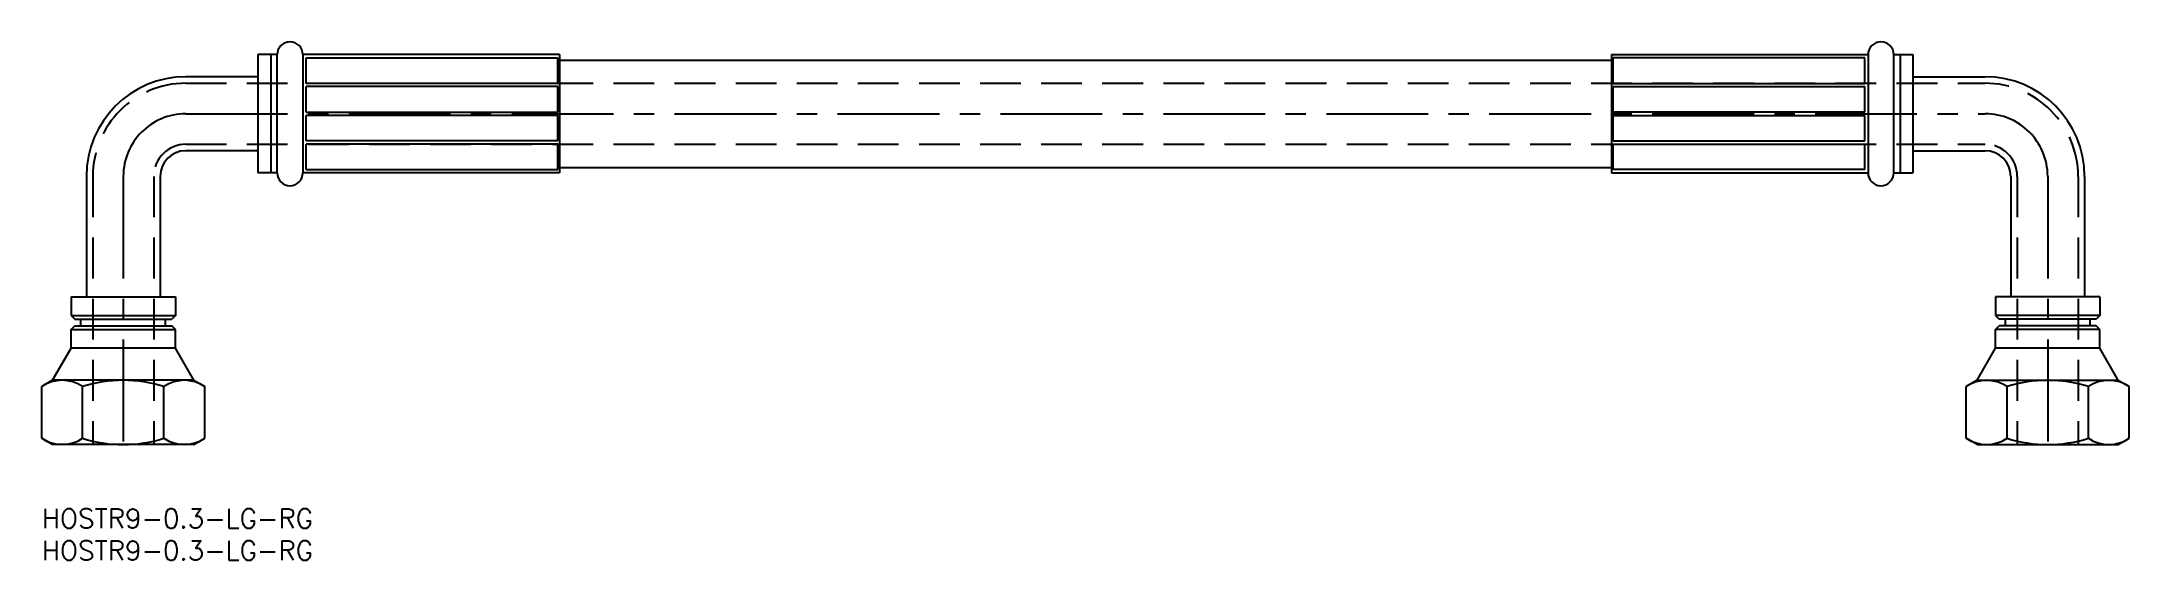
# Model space of a CAD drawing. Extents: x 0 to 325, y -8 to 73.
import ezdxf

# ---------------------------------------------------------------- set-up
doc = ezdxf.new("R2010")
doc.units = 0
doc.header["$LTSCALE"] = 0.5
doc.linetypes.add('CENTER', pattern=[50.8, 31.75, -6.35, 6.35, -6.35])
doc.linetypes.add('DASHED', pattern=[19.05, 12.7, -6.35])
for name, color, linetype in [('MSM_CENTER', 1, 'CENTER'), ('MSM_CONTINUOUS', 7, 'CONTINUOUS'), ('MSM_DASHED', 4, 'DASHED'), ('MSM_PART_NUMBER', 7, 'CONTINUOUS')]:
    doc.layers.add(name, color=color, linetype=linetype)
doc.styles.get("Standard").update_dxf_attribs({"font": 'txt.shx', "height": 3, "bigfont": 'bigfont.shx'})

# ---------------------------------------------------------------- blocks, each defined once
blk = doc.blocks.new('*U3')
at = {"layer": 'MSM_PART_NUMBER'}
blk.add_text('HOSTR9-0.3-LG-RG', height=3, dxfattribs=at).set_placement((0, -3))
blk = doc.blocks.new('*U4')
at = {"layer": 'MSM_PART_NUMBER'}
blk.add_text('HOSTR9-0.3-LG-RG', height=3, dxfattribs=at).set_placement((0, -8))

msp = doc.modelspace()

# ---------------------------------------------------------------- linework, layer by layer
at = {"layer": 'MSM_CENTER'}
for p, q in [((22.46, 61.5), (302.96, 61.5)), ((12.71, 51.75), (12.71, 8)), ((312.71, 51.75), (312.71, 8))]:
    msp.add_line(p, q, dxfattribs=at)
for centre, start, end in [((22.46, 51.75), 90, 180), ((302.96, 51.75), 0, 90)]:
    msp.add_arc(centre, 9.75, start, end, dxfattribs=at)
at = {"layer": 'MSM_CONTINUOUS'}
for p, q in [((33.71, 70.7), (33.71, 52.3)), ((36.71, 70.7), (33.71, 70.7)), ((35.71, 70.7), (35.71, 52.3)), ((36.71, 52.3), (36.71, 70.7)), ((40.71, 70.7), (40.71, 52.3)), ((80.71, 70.7), (40.71, 70.7)), ((41.21, 70.2), (80.46, 70.2)), ((41.21, 66.22), (41.21, 70.2)), ((80.46, 66.22), (80.46, 70.2)), ((80.71, 70.7), (80.71, 52.3)), ((80.71, 69.85), (244.71, 69.85)), ((244.71, 70.7), (244.71, 52.3)), ((244.71, 70.7), (284.71, 70.7)), ((284.21, 70.2), (244.96, 70.2)), ((244.96, 66.22), (244.96, 70.2)), ((284.21, 66.22), (284.21, 70.2)), ((284.71, 70.7), (284.71, 52.3)), ((288.71, 52.3), (288.71, 70.7)), ((288.71, 70.7), (291.71, 70.7)), ((289.71, 70.7), (289.71, 52.3)), ((291.71, 70.7), (291.71, 52.3)), ((33.71, 67.25), (22.46, 67.25)), ((80.46, 66.22), (41.21, 66.22)), ((80.46, 65.72), (41.21, 65.72)), ((41.21, 61.75), (41.21, 65.72)), ((80.46, 61.75), (80.46, 65.72)), ((244.96, 66.22), (284.21, 66.22)), ((244.96, 61.75), (244.96, 65.72)), ((244.96, 65.72), (284.21, 65.72)), ((284.21, 61.75), (284.21, 65.72)), ((291.71, 67.25), (302.96, 67.25)), ((41.21, 61.75), (80.46, 61.75)), ((80.46, 61.25), (41.21, 61.25)), ((41.21, 57.27), (41.21, 61.25)), ((80.46, 57.27), (80.46, 61.25)), ((284.21, 61.75), (244.96, 61.75)), ((244.96, 61.25), (284.21, 61.25)), ((244.96, 57.27), (244.96, 61.25)), ((284.21, 57.27), (284.21, 61.25)), ((33.71, 55.75), (22.46, 55.75)), ((80.46, 57.27), (41.21, 57.27)), ((80.46, 56.77), (41.21, 56.77)), ((41.21, 52.8), (41.21, 56.77)), ((80.46, 52.8), (80.46, 56.77)), ((244.96, 57.27), (284.21, 57.27)), ((244.96, 52.8), (244.96, 56.77)), ((244.96, 56.77), (284.21, 56.77)), ((284.21, 52.8), (284.21, 56.77)), ((291.71, 55.75), (302.96, 55.75)), ((36.71, 52.3), (33.71, 52.3)), ((80.71, 52.3), (40.71, 52.3)), ((41.21, 52.8), (80.46, 52.8)), ((80.71, 53.15), (244.71, 53.15)), ((244.71, 52.3), (284.71, 52.3)), ((284.21, 52.8), (244.96, 52.8)), ((288.71, 52.3), (291.71, 52.3)), ((6.96, 51.75), (6.96, 33)), ((18.46, 51.75), (18.46, 33)), ((306.96, 51.75), (306.96, 33)), ((318.46, 51.75), (318.46, 33)), ((4.59, 33), (4.59, 30.08)), ((4.59, 33), (20.84, 33)), ((20.84, 33), (20.84, 30.08)), ((320.84, 33), (304.59, 33)), ((304.59, 33), (304.59, 30.08)), ((320.84, 33), (320.84, 30.08)), ((4.59, 30.08), (20.84, 30.08)), ((4.59, 30.08), (5.17, 29.5)), ((5.17, 29.5), (20.26, 29.5)), ((6.11, 28.5), (6.11, 29.5)), ((19.31, 28.5), (19.31, 29.5)), ((20.84, 30.08), (20.26, 29.5)), ((304.59, 30.08), (305.17, 29.5)), ((320.84, 30.08), (304.59, 30.08)), ((320.26, 29.5), (305.17, 29.5)), ((306.11, 28.5), (306.11, 29.5)), ((319.31, 28.5), (319.31, 29.5)), ((320.84, 30.08), (320.26, 29.5)), ((4.59, 27.92), (5.17, 28.5)), ((4.59, 27.92), (20.84, 27.92)), ((4.59, 25), (4.59, 27.92)), ((5.17, 28.5), (20.26, 28.5)), ((20.84, 27.92), (20.26, 28.5)), ((20.84, 25), (20.84, 27.92)), ((304.59, 27.92), (305.17, 28.5)), ((304.59, 25), (304.59, 27.92)), ((320.84, 27.92), (304.59, 27.92)), ((320.26, 28.5), (305.17, 28.5)), ((320.84, 27.92), (320.26, 28.5)), ((320.84, 25), (320.84, 27.92)), ((1.7, 20), (4.59, 25)), ((20.84, 25), (4.59, 25)), ((23.72, 20), (20.84, 25)), ((301.7, 20), (304.59, 25)), ((320.84, 25), (304.59, 25)), ((323.72, 20), (320.84, 25)), ((1.7, 20), (0, 19.02)), ((23.7, 20), (1.7, 20)), ((23.7, 20), (25.4, 19.02)), ((301.72, 20), (300.02, 19.02)), ((301.72, 20), (323.72, 20)), ((323.72, 20), (325.43, 19.02)), ((0, 10.98), (0, 19.02)), ((6.35, 10.98), (6.35, 19.02)), ((19.05, 10.98), (19.05, 19.02)), ((25.4, 10.98), (25.4, 19.02)), ((300.02, 10.98), (300.02, 19.02)), ((306.37, 10.98), (306.37, 19.02)), ((319.08, 10.98), (319.08, 19.02)), ((325.43, 10.98), (325.43, 19.02)), ((1.7, 10), (0, 10.98)), ((23.7, 10), (1.7, 10)), ((23.7, 10), (25.4, 10.98)), ((301.72, 10), (300.02, 10.98)), ((301.72, 10), (323.72, 10)), ((323.72, 10), (325.43, 10.98))]:
    msp.add_line(p, q, dxfattribs=at)
for centre, radius, start, end in [((38.71, 70.7), 2, 0, 180), ((286.71, 70.7), 2, 0, 180), ((22.46, 51.75), 15.5, 90, 180), ((302.96, 51.75), 15.5, 0, 90), ((22.46, 51.75), 4, 90, 180), ((302.96, 51.75), 4, 0, 90), ((38.71, 52.3), 2, 180, 0), ((286.71, 52.3), 2, 180, 0), ((3.18, 14.38), 5.62, 55.6158, 124.3842), ((12.7, -1.02), 21.02, 72.412, 107.588), ((22.23, 14.38), 5.62, 55.6158, 124.3842), ((303.2, 14.38), 5.62, 55.6158, 124.3842), ((312.72, -1.02), 21.02, 72.412, 107.588), ((322.25, 14.38), 5.62, 55.6158, 124.3842), ((3.18, 15.62), 5.62, 235.6158, 304.3842), ((12.7, 31.02), 21.02, 252.412, 287.588), ((22.23, 15.62), 5.62, 235.6158, 304.3842), ((303.2, 15.62), 5.62, 235.6158, 304.3842), ((312.72, 31.02), 21.02, 252.412, 287.588), ((322.25, 15.62), 5.62, 235.6158, 304.3842)]:
    msp.add_arc(centre, radius, start, end, dxfattribs=at)
at = {"layer": 'MSM_DASHED'}
for p, q in [((22.46, 66.25), (302.96, 66.25)), ((22.46, 56.75), (302.96, 56.75)), ((7.96, 51.75), (7.96, 10)), ((17.46, 51.75), (17.46, 10)), ((307.96, 51.75), (307.96, 10)), ((317.46, 51.75), (317.46, 10))]:
    msp.add_line(p, q, dxfattribs=at)
for centre, radius, start, end in [((22.46, 51.75), 14.5, 90, 180), ((302.96, 51.75), 14.5, 0, 90), ((22.46, 51.75), 5, 90, 180), ((302.96, 51.75), 5, 0, 90)]:
    msp.add_arc(centre, radius, start, end, dxfattribs=at)

# ---------------------------------------------------------------- block references
at = {"layer": 'MSM_CONTINUOUS'}
for name in ['*U3', '*U4']:
    msp.add_blockref(name, (0, 0), dxfattribs=at)

doc.saveas('drawing.dxf')
